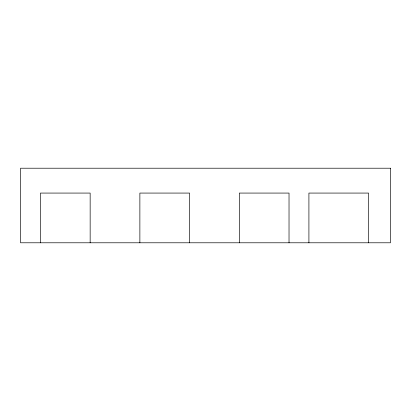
<?xml version="1.0" encoding="UTF-8"?>
<svg xmlns="http://www.w3.org/2000/svg" width="411" height="411" viewBox="0 0 411 411"><rect width="100%" height="100%" fill="white"/><g stroke="black" fill="none" stroke-linecap="round" stroke-linejoin="round"><path stroke-width="0.62" d="M368.575 242.788L368.575 193.072L308.913 193.072L308.913 242.788M289.025 242.788L289.025 193.072L239.31 193.072L239.31 242.788M189.589 242.788L189.589 193.072L139.874 193.072L139.874 242.788M90.153 242.788L90.153 193.072L40.437 193.072L40.437 242.788M390.45 168.212L20.55 168.212L20.55 242.788L390.45 242.788L390.45 168.212"/></g></svg>
